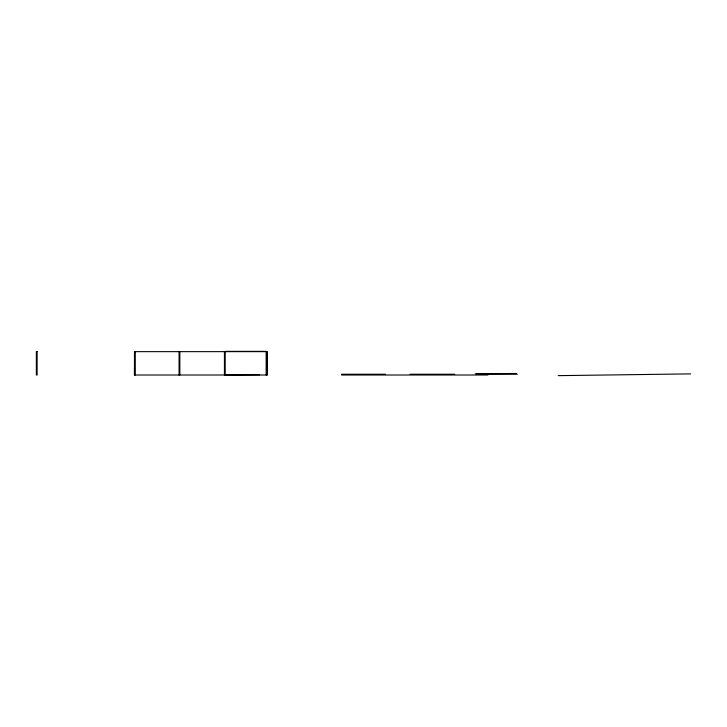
<?xml version="1.0" encoding="UTF-8"?>
<svg xmlns="http://www.w3.org/2000/svg" width="727" height="727" viewBox="0 0 727 727"><rect width="100%" height="100%" fill="white"/><g stroke="black" fill="none" stroke-linecap="round" stroke-linejoin="round"><path stroke-width="1.09" d="M134.477 375.005L134.477 351.641L266.982 351.641L266.982 375.005L134.477 375.005L134.477 368.198M558.2 375.641L690.65 373.887M259.657 374.768L225.206 375.005L225.206 351.641M475.276 373.76L516.406 373.478M225.379 351.359L266.327 351.359M341.554 374.232L385.383 374.232M410.101 374.232L454.738 374.232M476.421 374.232L517.37 374.232M341.554 375.005L487.944 375.005M266.164 351.641L266.164 375.005M224.434 351.641L224.434 375.005M179.842 351.641L179.842 375.005M179.069 351.641L179.069 375.005M135.249 351.641L135.249 375.005M37.122 351.641L36.35 351.641L36.35 375.005L37.122 375.005L37.122 351.641M266.982 375.005L266.936 351.641L266.936 375.005"/></g></svg>
